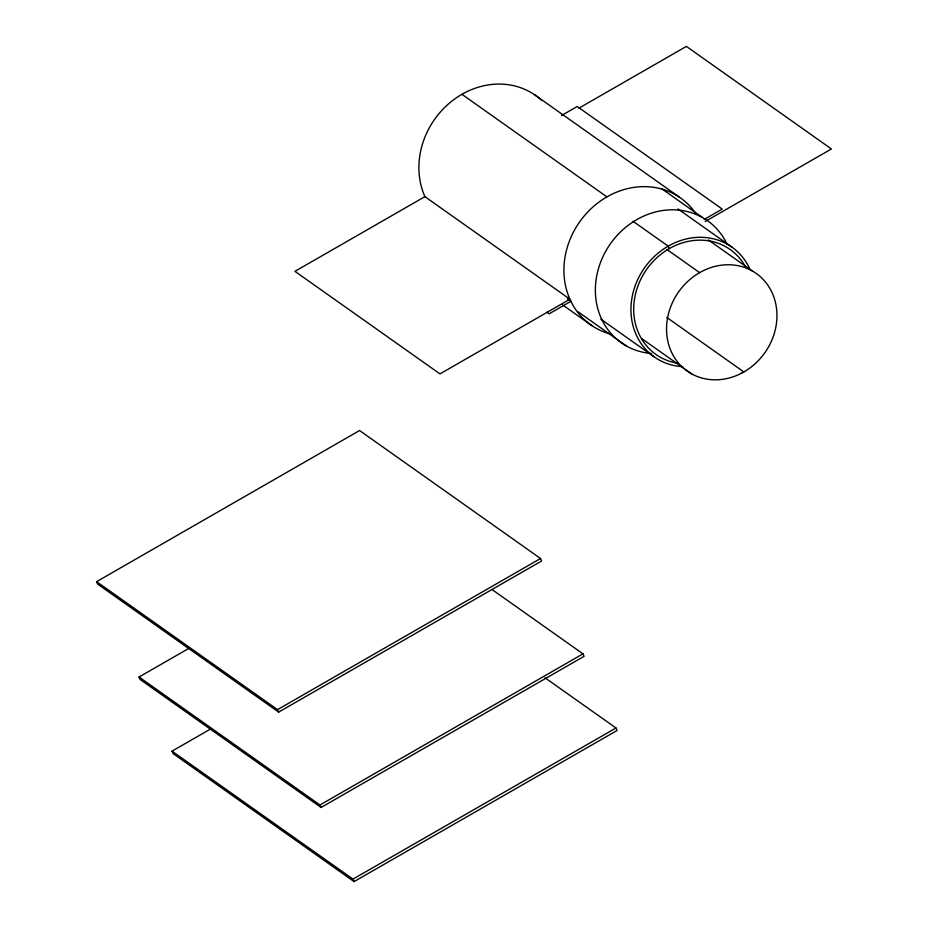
<?xml version="1.0" encoding="UTF-8"?>
<svg xmlns="http://www.w3.org/2000/svg" width="928" height="928" viewBox="0 0 928 928"><rect width="100%" height="100%" fill="white"/><g stroke="black" fill="none" stroke-linecap="round" stroke-linejoin="round"><path stroke-width="1.39" d="M561.498 115.524L577.204 106.5L722.228 209.067L704.108 219.472M424.908 196.655L294.942 271.336L439.965 373.891L569.931 299.222L424.908 196.655A77.72 68.602 -54.7 0 1 450.451 102.254A77.72 68.602 -54.7 0 1 541.801 100.491M578.921 108.158L686.395 46.4L831.418 148.967L705.199 221.49M96.582 581.659L359.588 430.534L540.525 558.505L541.639 560.988L278.632 712.112L97.684 584.141L96.582 581.659L277.53 709.63L278.632 712.112M491.921 589.454L582.981 653.857L584.095 656.34L321.088 807.464L140.14 679.493L139.038 677.011L189.126 648.22M545.038 677.811L615.995 727.993L617.097 730.475L354.09 881.6L173.153 753.629L172.04 751.146L210.865 728.84M277.53 709.63L540.525 558.505M139.038 677.011L319.974 804.982L582.981 653.857M172.04 751.146L352.988 879.118L615.995 727.993M534.447 94.644L679.47 197.212M662.093 188.987L702.183 217.338M677.95 208.939L732.192 247.3M708.354 239.934L751.982 270.79M461.924 94.308L606.947 196.875M633.058 221.293L668.183 246.14L669.297 248.623M666.78 249.388L699.631 272.623M666.803 317.457L743.85 371.942M641.979 338.766L691.499 373.787M600.88 319.186L653.927 356.712M567.507 298.897L570.906 301.298L549.144 313.803L546.882 312.202M578.237 311.912L626.574 346.098M562.438 304.802L591.913 325.647M319.974 804.982L321.088 807.464M352.988 879.118L354.09 881.6M682.741 366.653A67.257 59.369 -54.7 0 1 644.102 268.424A67.257 59.369 -54.7 0 1 749.963 269.306M677.231 363.138A64.264 56.724 -54.7 0 1 646.514 269.572A64.264 56.724 -54.7 0 1 745.08 266.081M651.514 353.464A74.727 65.958 -54.7 0 1 610.032 244.331A74.727 65.958 -54.7 0 1 727.1 244.273M610.786 334.15A77.72 68.602 -54.7 0 1 579.768 221.699A77.72 68.602 -54.7 0 1 696.104 213.939M741.484 373.242A59.786 52.768 -54.7 0 0 756.517 273.656A59.786 52.768 -54.7 0 0 667.22 319.963A59.786 52.768 -54.7 0 0 741.484 373.242"/></g></svg>
